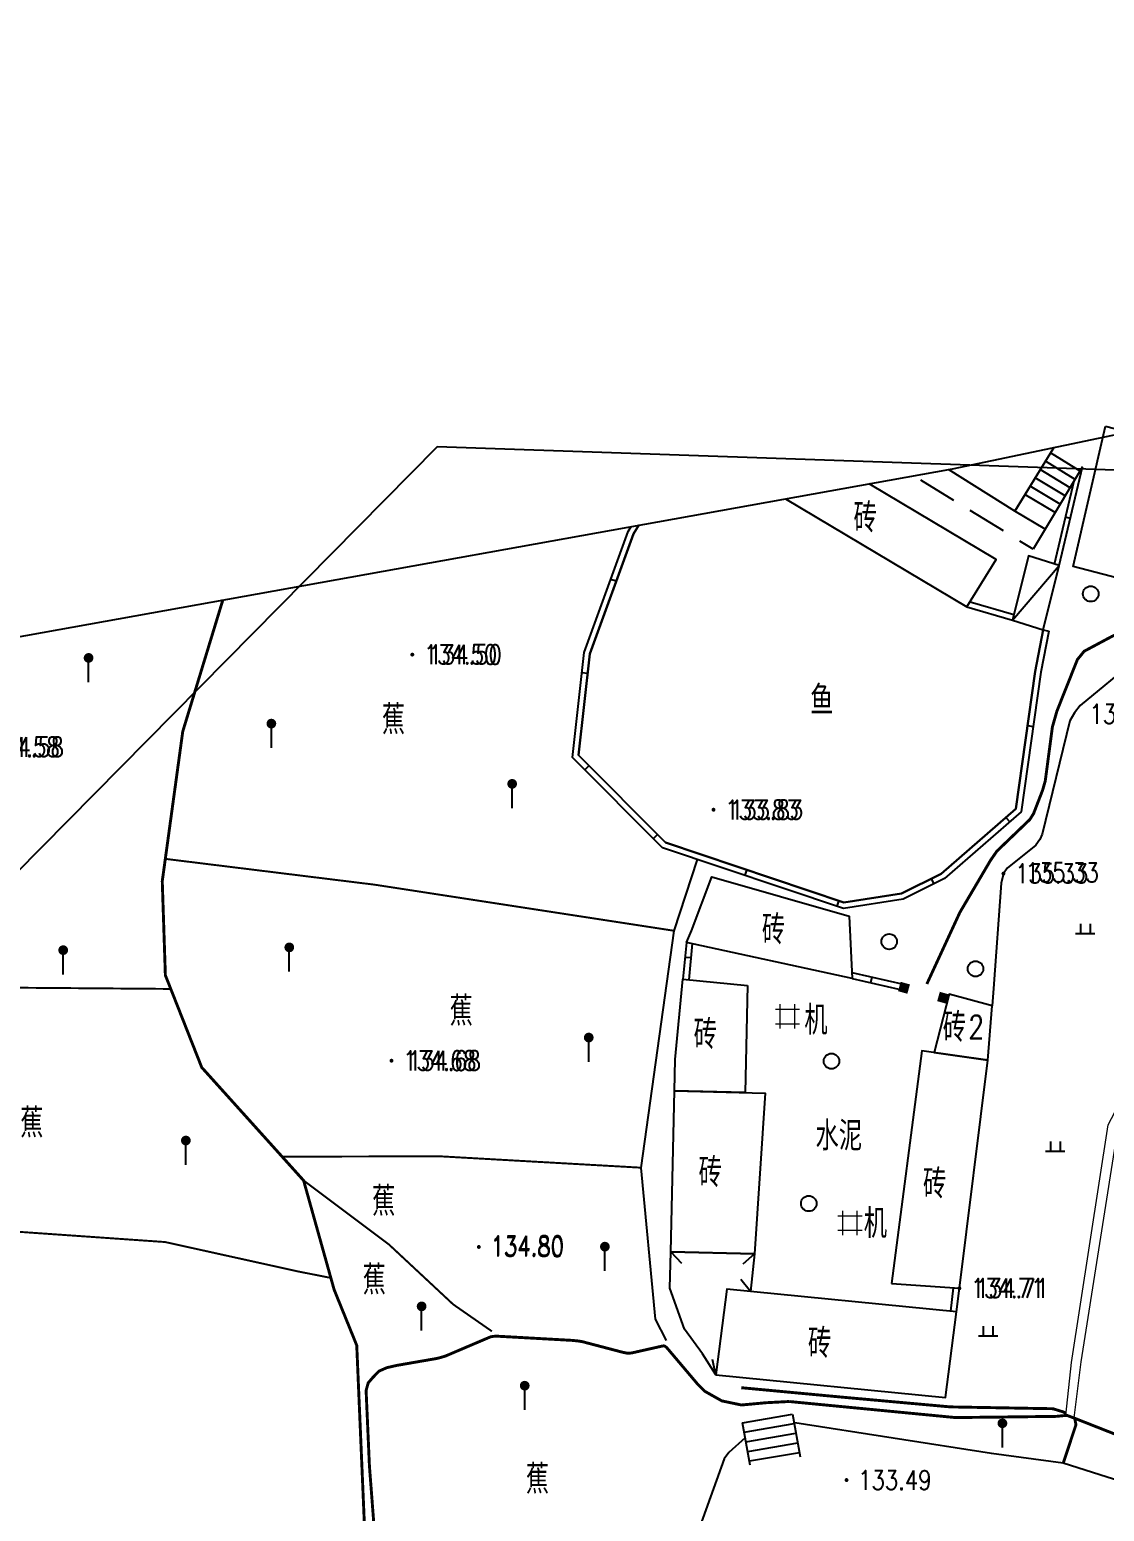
# Model space of a CAD drawing. Extents: x 529262 to 576451, y 2694391 to 2717535.
# Drawn here: x 567263.1 to 567318.5, y 2709594.6 to 2709670.9 of the extents above; entities that cross this region are included whole.
import ezdxf
from ezdxf.enums import TextEntityAlignment as Align
from ezdxf.xclip import XClip

# ---------------------------------------------------------------- set-up
doc = ezdxf.new("R2010")
doc.units = 0
doc.header["$XCLIPFRAME"] = 0
doc.linetypes.add('X3', pattern=[5, 4, -1])
doc.linetypes.add('X5', pattern=[3, 2, -1])
for name, color, linetype in [('DLSS', 4, 'Continuous'), ('DMTZ', 8, 'Continuous'), ('GCD', 8, 'Continuous'), ('JMD', 8, 'Continuous'), ('PP-COM', 7, 'Continuous'), ('RD-中线', 40, 'Continuous'), ('RD-红线', 7, 'Continuous'), ('ZBTZ', 8, 'Continuous')]:
    doc.layers.add(name, color=color, linetype=linetype)
doc.layers.add('SXSS', color=5, linetype='Continuous', lineweight=0)
doc.styles.add('HZ', font='rs.shx', dxfattribs={"width": 0.8, "bigfont": 'hztxt.shx'})
doc.linetypes.add('10421', pattern='A,2,[150,AAA.SHX,S=0.5,R=0,X=0,Y=0.5],1e-11', length=2)
doc.linetypes.add('10422', pattern='A,0.75,[150,AAA.SHX,S=0.5,R=0,X=0,Y=0.5],1.5,[177,AAA.SHX,S=1,R=0,X=0,Y=0.4],0.75', length=3)
doc.linetypes.add('1161', pattern='A,0,[149,AAA.SHX,S=0.15,R=0,X=0,Y=0],-1.6', length=1.6)

# ---------------------------------------------------------------- blocks, each defined once
blk = doc.blocks.new('A$C19FD0107')
at = {"layer": 'RD-中线', "color": 8, "linetype": 'Continuous', "flags": 128}
for points in [[(-4490.734, 14139.438, 0), (-4490.29, 14139.417)], [(-3818.251, 14086.168, 0), (-3817.74, 14086.169)]]:
    blk.add_lwpolyline(points, format="xyb", dxfattribs=at)
at = {"layer": 'RD-红线', "color": 8}
blk.add_lwpolyline([(-3713.858, 15258.824), (-3739.692, 15232.677, 0.438122)], format="xyb", dxfattribs=at)
at = {"layer": 'RD-红线', "color": 8, "linetype": 'Continuous', "flags": 128}
blk.add_lwpolyline([(-3455.572, 15234.505), (-3487.051, 15240.801, 0.040764), (-3611.555, 15255.299), (-3713.858, 15258.824)], format="xyb", dxfattribs=at)
blk = doc.blocks.new('GC200')
at = {"linetype": 'Continuous', "const_width": 0.2, "flags": 128}
blk.add_lwpolyline([(-0.1, 0, 1), (0.1, 0, 1)], format="xyb", close=True, dxfattribs=at)
blk = doc.blocks.new('gc165')
at = {"color": 8}
blk.add_line((0, 0), (0, 2), dxfattribs=at)
at = {"color": 8, "const_width": 0.5}
blk.add_lwpolyline([(-0.25, 2.5, 1), (0.25, 2.5, 1)], format="xyb", close=True, dxfattribs=at)
blk = doc.blocks.new('gc122')
at = {"color": 8}
blk.add_circle((0, 0), 0.8, dxfattribs=at)
blk = doc.blocks.new('gc119')
at = {"color": 8}
for p, q in [((-1, 0), (1, 0)), ((-0.5, 1), (-0.5, 0)), ((0.5, 1), (0.5, 0))]:
    blk.add_line(p, q, dxfattribs=at)
blk = doc.blocks.new('gc146')
for p, q in [((-1.25, 0.75), (1.25, 0.75)), ((-0.75, -1.25), (-0.75, 1.25)), ((0.75, -1.25), (0.75, 1.25)), ((-1.25, -0.75), (1.25, -0.75))]:
    blk.add_line(p, q)
blk = doc.blocks.new('gc002')
at = {"color": 8, "const_width": 1}
blk.add_lwpolyline([(-0.5, 0), (0.5, 0)], dxfattribs=at)

msp = doc.modelspace()

# ---------------------------------------------------------------- linework, layer by layer
at = {"color": 8, "linetype": 'Continuous', "flags": 128}
msp.add_lwpolyline([(567209.956, 2709328.306), (567242.359, 2709376.873), (567237.386, 2709487.838), (567226.241, 2709566.338), (567250.471, 2709637.466), (567310.691, 2709648.291), (567365.176, 2709659.753), (567568.23, 2709904.38), (567652.452, 2709866.094), (567570.025, 2709683.533), (567490.632, 2709613.794), (567456.674, 2709542.126), (567415.71, 2709492.593), (567416.103, 2709370.575), (567398.267, 2709255.857), (567341.513, 2709220.051), (567319.6, 2709121.447), (567354.869, 2709007.157), (567377.977, 2708907.793), (567342.698, 2708646.362), (567189.906, 2708654.057), (567219.676, 2708986.987), (567146.446, 2709250.882)], dxfattribs=at)
at = {"layer": 'DLSS', "linetype": 'X3', "const_width": 0.15, "flags": 128}
for points in [[(567309.373, 2709621.739), (567311.074, 2709625.425), (567312.654, 2709628.109), (567312.983, 2709628.585), (567314.681, 2709630.215), (567314.874, 2709630.521), (567315.343, 2709631.736), (567315.476, 2709632.202), (567315.844, 2709634.984), (567316.079, 2709635.807), (567317.131, 2709638.454), (567317.478, 2709638.885), (567318.922, 2709639.657), (567319.386, 2709639.862), (567321.409, 2709640.271), (567322.263, 2709640.379), (567322.964, 2709640.339), (567328.123, 2709639.35), (567328.96, 2709639.173), (567331.323, 2709638.569), (567331.922, 2709638.533), (567332.374, 2709638.655), (567333.601, 2709639.22), (567333.793, 2709639.389), (567333.949, 2709639.642), (567336.229, 2709645.427), (567339.101, 2709652.727)], [(567309.373, 2709621.739), (567311.074, 2709625.425), (567312.654, 2709628.109), (567312.983, 2709628.585), (567314.681, 2709630.215), (567314.874, 2709630.521), (567315.343, 2709631.736), (567315.476, 2709632.202), (567315.844, 2709634.984), (567316.079, 2709635.807), (567317.131, 2709638.454), (567317.478, 2709638.885), (567318.922, 2709639.657), (567319.386, 2709639.862), (567321.409, 2709640.271), (567322.263, 2709640.379), (567322.964, 2709640.339), (567328.123, 2709639.35), (567328.96, 2709639.173), (567331.323, 2709638.569), (567331.922, 2709638.533), (567332.374, 2709638.655), (567333.601, 2709639.22), (567333.793, 2709639.389), (567333.949, 2709639.642), (567336.229, 2709645.427), (567339.101, 2709652.727)], [(567281.525, 2709590.045), (567280.413, 2709593.259), (567279.992, 2709603.117), (567278.827, 2709605.985), (567277.254, 2709611.611), (567272.004, 2709617.439), (567270.129, 2709622.189), (567269.969, 2709627.036), (567271.026, 2709634.755), (567273.093, 2709641.533)], [(567299.809, 2709600.934), (567305.002, 2709600.448), (567310.587, 2709599.945), (567315.871, 2709599.851), (567316.396, 2709599.69), (567316.543, 2709599.608)], [(567316.945, 2709599.386), (567316.996, 2709599.358)]]:
    msp.add_lwpolyline(points, dxfattribs=at)
at = {"layer": 'DLSS', "linetype": 'X3', "const_width": 0.15, "elevation": 134.623, "flags": 128}
msp.add_lwpolyline([(567316.996, 2709599.358), (567321.907, 2709597.423), (567327.3, 2709595.249), (567330.8, 2709594.224), (567346.147, 2709591.667)], dxfattribs=at)
at = {"layer": 'DMTZ', "linetype": '10422', "flags": 128}
for points, elevation in [([(567294.529, 2709645.386), (567294.257, 2709644.932), (567292.005, 2709638.749), (567291.423, 2709633.525), (567295.91, 2709629.025), (567305.098, 2709625.933), (567308.067, 2709626.404), (567310.11, 2709627.421), (567313.951, 2709630.758), (567314.958, 2709637.85), (567315.368, 2709639.985)], 135.299), ([(567294.529, 2709645.386), (567294.257, 2709644.932), (567292.005, 2709638.749), (567291.423, 2709633.525), (567295.91, 2709629.025), (567305.098, 2709625.933), (567308.067, 2709626.404), (567310.11, 2709627.421), (567313.951, 2709630.758), (567314.958, 2709637.85), (567315.368, 2709639.985)], 135.299), ([(567322.046, 2709635.985), (567322.351, 2709638.161), (567322.336, 2709638.294), (567322.271, 2709638.419), (567322.202, 2709638.489), (567320.815, 2709638.682), (567320.67, 2709638.671), (567320.485, 2709638.62), (567320.305, 2709638.551), (567320.105, 2709638.427), (567317.283, 2709636.088), (567316.99, 2709635.718), (567316.748, 2709635.306), (567315.323, 2709629.458), (567315.192, 2709629.182), (567314.994, 2709628.897), (567313.514, 2709627.704), (567313.32, 2709627.427)], 135.332), ([(567322.046, 2709635.985), (567322.351, 2709638.161), (567322.336, 2709638.294), (567322.271, 2709638.419), (567322.202, 2709638.489), (567320.815, 2709638.682), (567320.67, 2709638.671), (567320.485, 2709638.62), (567320.305, 2709638.551), (567320.105, 2709638.427), (567317.283, 2709636.088), (567316.99, 2709635.718), (567316.748, 2709635.306), (567315.323, 2709629.458), (567315.192, 2709629.182), (567314.994, 2709628.897), (567313.514, 2709627.704), (567313.32, 2709627.427)], 135.332)]:
    msp.add_lwpolyline(points, dxfattribs=dict(at, elevation=elevation))
at = {"layer": 'DMTZ', "linetype": '10421', "flags": 128}
for points, elevation in [([(567313.32, 2709627.427), (567313.199, 2709626.942), (567312.806, 2709621.5), (567312.748, 2709620.605)], 134.719), ([(567313.32, 2709627.427), (567313.199, 2709626.942), (567312.806, 2709621.5), (567312.748, 2709620.605)], 134.719), ([(567347.713, 2709590.358), (567334.259, 2709591.933), (567331.717, 2709592.372), (567329.847, 2709592.772), (567316.404, 2709597.054), (567312.702, 2709597.549), (567302.565, 2709599.117), (567302.529, 2709599.119)], 134.733), ([(567300.015, 2709598.349), (567299.169, 2709597.595), (567298.928, 2709597.274), (567296.731, 2709591.154), (567295.479, 2709586.412), (567295.359, 2709585.422), (567295.565, 2709583.602), (567296.039, 2709577.093), (567297.196, 2709568.387), (567297.699, 2709564.449), (567297.492, 2709562.374), (567296.841, 2709559.827), (567296.22, 2709559.028), (567295.455, 2709558.204), (567292.169, 2709556.115), (567291.677, 2709555.859)], 134.733)]:
    msp.add_lwpolyline(points, dxfattribs=dict(at, elevation=elevation))
at = {"layer": 'JMD', "linetype": 'Continuous'}
for p, q in [((567313.902, 2709646.113), (567315.877, 2709649.324)), ((567313.902, 2709646.113), (567315.877, 2709649.324)), ((567317.014, 2709647.745), (567315.483, 2709648.682)), ((567317.014, 2709647.745), (567315.483, 2709648.682)), ((567317.272, 2709648.173), (567315.746, 2709649.11)), ((567317.272, 2709648.173), (567315.746, 2709649.11)), ((567316.757, 2709647.316), (567315.219, 2709648.254)), ((567316.757, 2709647.316), (567315.219, 2709648.254)), ((567317.4, 2709648.387), (567315.472, 2709645.172)), ((567317.4, 2709648.387), (567315.472, 2709645.172)), ((567316.243, 2709646.458), (567314.692, 2709647.398)), ((567316.243, 2709646.458), (567314.692, 2709647.398)), ((567316.5, 2709646.887), (567314.956, 2709647.826)), ((567316.5, 2709646.887), (567314.956, 2709647.826)), ((567315.986, 2709646.029), (567314.429, 2709646.969)), ((567315.986, 2709646.029), (567314.429, 2709646.969)), ((567315.472, 2709645.172), (567313.902, 2709646.113)), ((567315.472, 2709645.172), (567313.902, 2709646.113)), ((567316.766, 2709645.733), (567316.523, 2709645.791)), ((567316.766, 2709645.733), (567316.523, 2709645.791)), ((567313.787, 2709640.487), (567316.186, 2709643.301)), ((567313.787, 2709640.487), (567316.186, 2709643.301)), ((567293.367, 2709642.49, 135.473), (567293.085, 2709642.592, 135.473)), ((567293.367, 2709642.49, 135.473), (567293.085, 2709642.592, 135.473)), ((567315.368, 2709639.985), (567315.662, 2709639.928)), ((567315.368, 2709639.985), (567315.662, 2709639.928)), ((567291.892, 2709637.736, 135.473), (567291.594, 2709637.77, 135.473)), ((567291.892, 2709637.736, 135.473), (567291.594, 2709637.77, 135.473)), ((567314.56, 2709635.052, 135.473), (567314.857, 2709635.01, 135.473)), ((567314.56, 2709635.052, 135.473), (567314.857, 2709635.01, 135.473)), ((567291.961, 2709632.985, 135.473), (567291.749, 2709632.773, 135.473)), ((567291.961, 2709632.985, 135.473), (567291.749, 2709632.773, 135.473)), ((567313.45, 2709630.323, 135.473), (567313.647, 2709630.097, 135.473)), ((567313.45, 2709630.323, 135.473), (567313.647, 2709630.097, 135.473)), ((567295.492, 2709629.444, 135.473), (567295.279, 2709629.233, 135.473)), ((567295.492, 2709629.444, 135.473), (567295.279, 2709629.233, 135.473)), ((567300.087, 2709627.619, 135.473), (567299.992, 2709627.335, 135.473)), ((567300.087, 2709627.619, 135.473), (567299.992, 2709627.335, 135.473)), ((567309.595, 2709627.165, 135.473), (567309.729, 2709626.896, 135.473)), ((567309.595, 2709627.165, 135.473), (567309.729, 2709626.896, 135.473)), ((567304.826, 2709626.024, 135.473), (567304.73, 2709625.74, 135.473)), ((567304.826, 2709626.024, 135.473), (567304.73, 2709625.74, 135.473)), ((567296.914, 2709623.124, 135.016), (567297.213, 2709623.096, 135.016)), ((567296.914, 2709623.124, 135.016), (567297.213, 2709623.096, 135.016)), ((567306.482, 2709621.809, 135.268), (567306.549, 2709622.102, 135.268)), ((567306.482, 2709621.809, 135.268), (567306.549, 2709622.102, 135.268)), ((567296.177, 2709607.939), (567296.73, 2709607.36)), ((567296.177, 2709607.939), (567296.73, 2709607.36)), ((567300.484, 2709607.838), (567299.885, 2709607.308)), ((567300.484, 2709607.838), (567299.885, 2709607.308)), ((567300.292, 2709605.891), (567299.785, 2709606.509)), ((567300.292, 2709605.891), (567299.785, 2709606.509)), ((567298.496, 2709601.6), (567298.319, 2709602.38)), ((567298.496, 2709601.6), (567298.319, 2709602.38)), ((567299.871, 2709599.129), (567302.444, 2709599.578)), ((567300.275, 2709596.947), (567299.871, 2709599.129)), ((567299.962, 2709598.638), (567302.535, 2709599.083)), ((567302.444, 2709599.578), (567302.849, 2709597.38)), ((567300.053, 2709598.146), (567302.627, 2709598.588)), ((567300.144, 2709597.655), (567302.718, 2709598.093)), ((567300.235, 2709597.163), (567302.809, 2709597.598))]:
    msp.add_line(p, q, dxfattribs=at)
at = {"layer": 'JMD', "linetype": 'Continuous', "flags": 128}
for points in [[(567318.582, 2709650.479), (567322.592, 2709649.436), (567320.725, 2709642.258), (567316.913, 2709643.249)], [(567318.582, 2709650.479), (567322.592, 2709649.436), (567320.725, 2709642.258), (567316.913, 2709643.249)], [(567313.787, 2709640.487), (567315.368, 2709639.985), (567316.186, 2709643.301), (567314.605, 2709643.803)], [(567313.787, 2709640.487), (567315.368, 2709639.985), (567316.186, 2709643.301), (567314.605, 2709643.803)], [(567296.371, 2709616.226), (567301.035, 2709616.117), (567300.484, 2709607.838), (567296.177, 2709607.939)], [(567296.371, 2709616.226), (567301.035, 2709616.117), (567300.484, 2709607.838), (567296.177, 2709607.939)]]:
    msp.add_lwpolyline(points, close=True, dxfattribs=at)
at = {"layer": 'JMD', "flags": 128}
msp.add_lwpolyline([(567315.919, 2709649.391), (567313.902, 2709646.113), (567310.491, 2709648.255)], dxfattribs=at)
msp.add_lwpolyline([(567315.919, 2709649.391), (567313.902, 2709646.113), (567310.491, 2709648.255)], dxfattribs=at)
at = {"layer": 'JMD', "linetype": 'X5', "elevation": 138.18, "flags": 128}
msp.add_lwpolyline([(567315.472, 2709645.172), (567314.857, 2709644.146), (567308.686, 2709647.931)], dxfattribs=at)
msp.add_lwpolyline([(567315.472, 2709645.172), (567314.857, 2709644.146), (567308.686, 2709647.931)], dxfattribs=at)
at = {"layer": 'JMD', "linetype": 'Continuous', "flags": 128}
for points in [[(567316.186, 2709643.301), (567317.4, 2709648.387)], [(567316.186, 2709643.301), (567317.4, 2709648.387)], [(567315.947, 2709643.377), (567316.973, 2709647.675)], [(567315.947, 2709643.377), (567316.973, 2709647.675)]]:
    msp.add_lwpolyline(points, dxfattribs=at)
for points, elevation in [([(567302.084, 2709646.744), (567311.435, 2709641.17), (567312.943, 2709643.614), (567306.393, 2709647.519)], 135.107), ([(567302.084, 2709646.744), (567311.435, 2709641.17), (567312.943, 2709643.614), (567306.393, 2709647.519)], 135.107), ([(567315.662, 2709639.928), (567315.254, 2709637.801), (567314.232, 2709630.605), (567310.278, 2709627.17), (567308.159, 2709626.115), (567305.072, 2709625.625), (567295.747, 2709628.763), (567291.109, 2709633.415), (567291.71, 2709638.818), (567293.985, 2709645.062), (567294.137, 2709645.315)], 135.473), ([(567315.662, 2709639.928), (567315.254, 2709637.801), (567314.232, 2709630.605), (567310.278, 2709627.17), (567308.159, 2709626.115), (567305.072, 2709625.625), (567295.747, 2709628.763), (567291.109, 2709633.415), (567291.71, 2709638.818), (567293.985, 2709645.062), (567294.137, 2709645.315)], 135.473), ([(567315.368, 2709639.985), (567314.958, 2709637.85), (567313.951, 2709630.758), (567310.11, 2709627.421), (567308.067, 2709626.404), (567305.098, 2709625.933), (567295.91, 2709629.025), (567291.423, 2709633.525), (567292.005, 2709638.749), (567294.257, 2709644.932), (567294.529, 2709645.386)], 135.473), ([(567315.368, 2709639.985), (567314.958, 2709637.85), (567313.951, 2709630.758), (567310.11, 2709627.421), (567308.067, 2709626.404), (567305.098, 2709625.933), (567295.91, 2709629.025), (567291.423, 2709633.525), (567292.005, 2709638.749), (567294.257, 2709644.932), (567294.529, 2709645.386)], 135.473), ([(567311.435, 2709641.17), (567313.787, 2709640.487)], 135.154), ([(567311.435, 2709641.17), (567313.787, 2709640.487)], 135.154), ([(567311.598, 2709641.435), (567313.859, 2709640.779)], 135.154), ([(567311.598, 2709641.435), (567313.859, 2709640.779)], 135.154), ([(567296.987, 2709623.882), (567296.805, 2709621.987)], 135.016), ([(567296.987, 2709623.882), (567296.805, 2709621.987)], 135.016), ([(567297.282, 2709623.818), (567297.104, 2709621.959)], 135.016), ([(567297.282, 2709623.818), (567297.104, 2709621.959)], 135.016), ([(567305.505, 2709622.339), (567308.243, 2709621.716)], 135.268), ([(567305.505, 2709622.339), (567308.243, 2709621.716)], 135.268), ([(567305.521, 2709622.028), (567307.924, 2709621.481)], 135.268), ([(567305.521, 2709622.028), (567307.924, 2709621.481)], 135.268), ([(567310.601, 2709604.877), (567310.749, 2709606.079)], 134.687), ([(567310.601, 2709604.877), (567310.749, 2709606.079)], 134.687), ([(567310.9, 2709604.848), (567311.049, 2709606.058)], 134.687), ([(567310.9, 2709604.848), (567311.049, 2709606.058)], 134.687)]:
    msp.add_lwpolyline(points, dxfattribs=dict(at, elevation=elevation))
for points, elevation in [([(567305.521, 2709622.028), (567296.987, 2709623.882), (567297.245, 2709624.472), (567298.284, 2709627.254), (567305.364, 2709625.232)], 135.268), ([(567305.521, 2709622.028), (567296.987, 2709623.882), (567297.245, 2709624.472), (567298.284, 2709627.254), (567305.364, 2709625.232)], 135.268), ([(567300.136, 2709621.668), (567300.007, 2709616.141), (567296.371, 2709616.226), (567296.409, 2709617.852), (567296.805, 2709621.987)], 135.016), ([(567300.136, 2709621.668), (567300.007, 2709616.141), (567296.371, 2709616.226), (567296.409, 2709617.852), (567296.805, 2709621.987)], 135.016), ([(567312.516, 2709617.809), (567312.748, 2709620.605), (567310.519, 2709621.212), (567309.758, 2709618.208)], 134.689), ([(567312.516, 2709617.809), (567312.748, 2709620.605), (567310.519, 2709621.212), (567309.758, 2709618.208)], 134.689), ([(567307.553, 2709606.3), (567311.049, 2709606.058), (567312.516, 2709617.809), (567309.118, 2709618.301)], 134.819), ([(567307.553, 2709606.3), (567311.049, 2709606.058), (567312.516, 2709617.809), (567309.118, 2709618.301)], 134.819), ([(567300.484, 2709607.838), (567300.292, 2709605.891), (567299.057, 2709606.012), (567298.496, 2709601.6), (567297.807, 2709602.672), (567296.888, 2709603.953), (567296.134, 2709606.072), (567296.177, 2709607.939)], 135.51), ([(567300.484, 2709607.838), (567300.292, 2709605.891), (567299.057, 2709606.012), (567298.496, 2709601.6), (567297.807, 2709602.672), (567296.888, 2709603.953), (567296.134, 2709606.072), (567296.177, 2709607.939)], 135.51), ([(567298.496, 2709601.6), (567310.339, 2709600.436), (567310.9, 2709604.848), (567299.057, 2709606.012)], 134.817), ([(567298.496, 2709601.6), (567310.339, 2709600.436), (567310.9, 2709604.848), (567299.057, 2709606.012)], 134.817)]:
    msp.add_lwpolyline(points, close=True, dxfattribs=dict(at, elevation=elevation))
at = {"layer": 'SXSS', "color": 8, "linetype": 'Continuous', "flags": 128}
for points, elevation in [([(567316.531, 2709599.504), (567316.835, 2709602.237), (567318.723, 2709614.489), (567319.574, 2709616.11)], 134.745), ([(567319.859, 2709615.955), (567319.229, 2709614.471), (567317.305, 2709602.271), (567316.944, 2709599.377)], 135.418)]:
    msp.add_lwpolyline(points, dxfattribs=dict(at, elevation=elevation))
at = {"layer": 'SXSS', "color": 8, "linetype": 'Continuous', "const_width": 0.15, "flags": 128}
msp.add_lwpolyline([(567280.877, 2709593.87), (567280.645, 2709596.916), (567280.474, 2709600.795), (567280.584, 2709601.184), (567280.829, 2709601.469), (567281.14, 2709601.788), (567281.539, 2709601.965), (567282.046, 2709602.082), (567284.118, 2709602.441), (567284.309, 2709602.488), (567284.574, 2709602.57), (567286.89, 2709603.557), (567287.002, 2709603.577), (567287.179, 2709603.592), (567291.1, 2709603.373), (567291.414, 2709603.341), (567291.618, 2709603.307), (567293.711, 2709602.757), (567293.967, 2709602.708), (567294.175, 2709602.728), (567295.745, 2709603.082), (567295.818, 2709603.09), (567295.863, 2709603.08), (567295.966, 2709603.003), (567297.545, 2709601.137), (567297.932, 2709600.749), (567298.807, 2709600.255), (567299.818, 2709600.043), (567301.08, 2709600.16), (567302.278, 2709600.223)], dxfattribs=at)
at = {"layer": 'SXSS', "color": 8, "linetype": 'Continuous', "const_width": 0.15, "elevation": 134.584, "flags": 128}
msp.add_lwpolyline([(567302.278, 2709600.223), (567310.849, 2709599.395), (567316.032, 2709599.457), (567316.591, 2709599.51), (567316.996, 2709599.358), (567317.058, 2709599.022), (567316.404, 2709597.054)], dxfattribs=at)
at = {"layer": 'ZBTZ', "linetype": 'Continuous', "const_width": 0.1, "flags": 128}
for points, elevation in [([(567270.126, 2709628.187), (567280.91, 2709626.857), (567296.347, 2709624.482)], 134.784), ([(567270.126, 2709628.187), (567280.91, 2709626.857), (567296.347, 2709624.482)], 134.784), ([(567270.407, 2709621.485), (567257.954, 2709621.583), (567251.333, 2709621.825)], 134.762), ([(567270.407, 2709621.485), (567257.954, 2709621.583), (567251.333, 2709621.825)], 134.762), ([(567294.643, 2709612.273), (567284.275, 2709612.859), (567277.585, 2709612.844), (567276.15, 2709612.836)], 134.773), ([(567294.643, 2709612.273), (567284.275, 2709612.859), (567277.585, 2709612.844), (567276.15, 2709612.836)], 134.773), ([(567241.571, 2709611.338), (567242.621, 2709611.013), (567244.093, 2709610.691), (567254.585, 2709609.526), (567270.116, 2709608.441), (567276.98, 2709606.923), (567278.657, 2709606.593)], 135.024), ([(567241.571, 2709611.338), (567242.621, 2709611.013), (567244.093, 2709610.691), (567254.585, 2709609.526), (567270.116, 2709608.441), (567276.98, 2709606.923), (567278.657, 2709606.593)], 135.024), ([(567286.958, 2709603.84), (567284.961, 2709605.229), (567281.663, 2709608.304), (567277.254, 2709611.611)], 134.2), ([(567286.958, 2709603.84), (567284.961, 2709605.229), (567281.663, 2709608.304), (567277.254, 2709611.611)], 134.2)]:
    msp.add_lwpolyline(points, dxfattribs=dict(at, elevation=elevation))
at = {"layer": 'ZBTZ', "linetype": '1161', "elevation": 134.775, "flags": 128}
msp.add_lwpolyline([(567295.959, 2709603.364), (567295.393, 2709604.464), (567294.643, 2709612.273), (567296.347, 2709624.482), (567297.546, 2709628.158)], dxfattribs=at)
msp.add_lwpolyline([(567295.959, 2709603.364), (567295.393, 2709604.464), (567294.643, 2709612.273), (567296.347, 2709624.482), (567297.546, 2709628.158)], dxfattribs=at)

# ---------------------------------------------------------------- block references
at = {"layer": 'GCD', "linetype": 'Continuous'}
ref = msp.add_blockref('GC200', (567282.856, 2709638.713, 134.496), dxfattribs=dict(at, xscale=0.5, yscale=0.5, zscale=0.5))
ref.add_attrib('height', '134.50', dxfattribs={"linetype": 'Continuous', "height": 1, "style": 'HZ', "width": 0.8}).set_placement((567283.456, 2709638.713, 134.496), align=Align.MIDDLE_LEFT)
at = {"layer": 'GCD', "linetype": 'Continuous', "xscale": 0.5, "yscale": 0.5, "zscale": 0.5}
for p in [(567282.856, 2709638.713, 134.496), (567298.381, 2709630.72, 133.83), (567313.32, 2709627.427, 135.332), (567281.782, 2709617.786, 134.676), (567286.285, 2709608.189, 134.796), (567311.049, 2709606.058, 134.708)]:
    msp.add_blockref('GC200', p, dxfattribs=at)
at = {"layer": 'GCD', "linetype": 'Continuous'}
ref = msp.add_blockref('GC200', (567260.293, 2709633.951, 134.577), dxfattribs=dict(at, xscale=0.5, yscale=0.5, zscale=0.5))
ref.add_attrib('height', '134.58', dxfattribs={"linetype": 'Continuous', "height": 1, "style": 'HZ', "width": 0.8}).set_placement((567260.893, 2709633.951, 134.577), align=Align.MIDDLE_LEFT)
ref = msp.add_blockref('GC200', (567298.381, 2709630.72, 133.83), dxfattribs=dict(at, xscale=0.5, yscale=0.5, zscale=0.5))
ref.add_attrib('height', '133.83', dxfattribs={"linetype": 'Continuous', "height": 1, "style": 'HZ', "width": 0.8}).set_placement((567298.981, 2709630.72, 133.83), align=Align.MIDDLE_LEFT)
ref = msp.add_blockref('GC200', (567313.32, 2709627.427, 135.332), dxfattribs=dict(at, xscale=0.5, yscale=0.5, zscale=0.5))
ref.add_attrib('height', '135.33', dxfattribs={"linetype": 'Continuous', "height": 1, "style": 'HZ', "width": 0.8}).set_placement((567313.92, 2709627.427, 135.332), align=Align.MIDDLE_LEFT)
ref = msp.add_blockref('GC200', (567281.782, 2709617.786, 134.676), dxfattribs=dict(at, xscale=0.5, yscale=0.5, zscale=0.5))
ref.add_attrib('height', '134.68', dxfattribs={"linetype": 'Continuous', "height": 1, "style": 'HZ', "width": 0.8}).set_placement((567282.382, 2709617.786, 134.676), align=Align.MIDDLE_LEFT)
ref = msp.add_blockref('GC200', (567286.285, 2709608.189, 134.796), dxfattribs=dict(at, xscale=0.5, yscale=0.5, zscale=0.5))
ref.add_attrib('height', '134.80', dxfattribs={"linetype": 'Continuous', "height": 1, "style": 'HZ', "width": 0.8}).set_placement((567286.885, 2709608.189, 134.796), align=Align.MIDDLE_LEFT)
ref = msp.add_blockref('GC200', (567311.049, 2709606.058, 134.708), dxfattribs=dict(at, xscale=0.5, yscale=0.5, zscale=0.5))
ref.add_attrib('height', '134.71', dxfattribs={"linetype": 'Continuous', "height": 1, "style": 'HZ', "width": 0.8}).set_placement((567311.649, 2709606.058, 134.708), align=Align.MIDDLE_LEFT)
ref = msp.add_blockref('GC200', (567305.236, 2709596.176, 133.485), dxfattribs=dict(at, xscale=0.5, yscale=0.5, zscale=0.5))
ref.add_attrib('height', '133.49', dxfattribs={"linetype": 'Continuous', "height": 1, "style": 'HZ', "width": 0.8}).set_placement((567305.836, 2709596.176, 133.485), align=Align.MIDDLE_LEFT)
at = {"layer": 'JMD', "linetype": 'Continuous', "xscale": 0.5000000001661418, "yscale": 0.5000000001661418, "zscale": 0.5000000001661418, "rotation": 254.457822524932}
for p in [(567308.195, 2709621.543), (567308.195, 2709621.543), (567310.214, 2709621.028), (567310.214, 2709621.028)]:
    msp.add_blockref('gc002', p, dxfattribs=at)
at = {"layer": 'PP-COM'}
ref = msp.add_blockref('A$C19FD0107', (570997.993, 2694390.603), dxfattribs=at)
XClip(ref).set_block_clipping_path([(-9366.4383134884, 14428.6043910822), (-3328.4480743363, 17452.7484863754)])
at = {"layer": 'SXSS', "color": 8, "linetype": 'Continuous', "xscale": 0.5, "yscale": 0.5, "zscale": 0.5}
for p in [(567302.19, 2709620.069, 134.193), (567302.19, 2709620.069, 134.193), (567305.415, 2709609.42, 134.138), (567305.415, 2709609.42, 134.138)]:
    msp.add_blockref('gc146', p, dxfattribs=at)
at = {"layer": 'ZBTZ', "linetype": 'Continuous', "xscale": 0.5, "yscale": 0.5}
for name, p in [('gc122', (567317.821, 2709641.843)), ('gc122', (567317.821, 2709641.843)), ('gc165', (567266.172, 2709637.293)), ('gc165', (567266.172, 2709637.293)), ('gc165', (567275.591, 2709633.907)), ('gc165', (567275.591, 2709633.907)), ('gc165', (567288.002, 2709630.803)), ('gc165', (567288.002, 2709630.803)), ('gc122', (567307.433, 2709623.923)), ('gc122', (567307.433, 2709623.923)), ('gc119', (567317.539, 2709624.34)), ('gc119', (567317.539, 2709624.34)), ('gc165', (567264.864, 2709622.233)), ('gc165', (567264.864, 2709622.233)), ('gc165', (567276.516, 2709622.375)), ('gc165', (567276.516, 2709622.375)), ('gc122', (567311.882, 2709622.521)), ('gc122', (567311.882, 2709622.521)), ('gc165', (567291.948, 2709617.729)), ('gc165', (567291.948, 2709617.729)), ('gc122', (567304.458, 2709617.762)), ('gc122', (567304.458, 2709617.762)), ('gc165', (567271.186, 2709612.422)), ('gc165', (567271.186, 2709612.422)), ('gc119', (567315.99, 2709613.128)), ('gc119', (567315.99, 2709613.128)), ('gc122', (567303.288, 2709610.426)), ('gc122', (567303.288, 2709610.426)), ('gc165', (567292.78, 2709606.953)), ('gc165', (567292.78, 2709606.953)), ('gc165', (567283.336, 2709603.876)), ('gc165', (567283.336, 2709603.876)), ('gc119', (567312.531, 2709603.614)), ('gc119', (567312.531, 2709603.614)), ('gc165', (567288.648, 2709599.789)), ('gc165', (567288.648, 2709599.789)), ('gc165', (567313.268, 2709597.851))]:
    msp.add_blockref(name, p, dxfattribs=at)

# ---------------------------------------------------------------- texts
at = {"layer": 'DMTZ', "linetype": 'Continuous', "style": 'HZ', "width": 0.8}
msp.add_text('水泥', height=1.5, dxfattribs=at).set_placement((567304.835, 2709613.985), align=Align.MIDDLE)
msp.add_text('水泥', height=1.5, dxfattribs=at).set_placement((567304.835, 2709613.985), align=Align.MIDDLE)
at = {"layer": 'GCD', "linetype": 'Continuous', "style": 'HZ', "width": 0.8}
for s, p in [('134.50', (567285.581, 2709638.713)), ('134.49', (567319.637, 2709635.652)), ('134.58', (567263.018, 2709633.951)), ('133.83', (567301.106, 2709630.72)), ('135.33', (567316.351, 2709627.48)), ('134.68', (567284.507, 2709617.786)), ('134.80', (567288.793, 2709608.253)), ('134.71', (567313.774, 2709606.058))]:
    msp.add_text(s, height=1, dxfattribs=at).set_placement(p, align=Align.MIDDLE)
at = {"layer": 'JMD', "linetype": 'Continuous', "style": 'HZ', "width": 0.8}
for s, height, p in [('砖', 1.5, (567306.795, 2709645.764)), ('砖', 1.5, (567306.795, 2709645.764)), ('砖', 1.5, (567302.07, 2709624.537)), ('砖', 1.5, (567302.07, 2709624.537)), ('砖', 1.5, (567311.393, 2709619.506)), ('砖', 1.5, (567311.393, 2709619.506)), ('砖', 1.5, (567298.556, 2709619.14)), ('砖', 1.5, (567298.556, 2709619.14)), ('2', 1.2, (567312.328, 2709619.522)), ('2', 1.2, (567312.328, 2709619.522)), ('砖', 1.5, (567298.81, 2709612.025)), ('砖', 1.5, (567298.81, 2709612.025)), ('砖', 1.5, (567310.375, 2709611.441)), ('砖', 1.5, (567310.375, 2709611.441)), ('砖', 1.5, (567304.448, 2709603.224)), ('砖', 1.5, (567304.448, 2709603.224))]:
    msp.add_text(s, height=height, dxfattribs=at).set_placement(p, align=Align.MIDDLE_RIGHT)
at = {"layer": 'SXSS', "color": 8, "linetype": 'Continuous', "style": 'HZ', "width": 0.8}
for s, p in [('鱼', (567303.956, 2709636.445)), ('鱼', (567303.956, 2709636.445)), ('机', (567303.661, 2709619.954)), ('机', (567303.661, 2709619.954)), ('机', (567306.721, 2709609.476)), ('机', (567306.721, 2709609.476))]:
    msp.add_text(s, height=1.5, dxfattribs=at).set_placement(p, align=Align.MIDDLE)
at = {"layer": 'ZBTZ', "linetype": 'Continuous', "style": 'HZ', "width": 0.8}
for p in [(567281.881, 2709635.435), (567281.881, 2709635.435), (567285.373, 2709620.417), (567285.373, 2709620.417), (567263.241, 2709614.652), (567263.241, 2709614.652), (567281.379, 2709610.618), (567281.379, 2709610.618), (567280.893, 2709606.565), (567280.893, 2709606.565), (567289.301, 2709596.297)]:
    msp.add_text('蕉', height=1.5, dxfattribs=at).set_placement(p, align=Align.MIDDLE)

doc.saveas('drawing.dxf')
